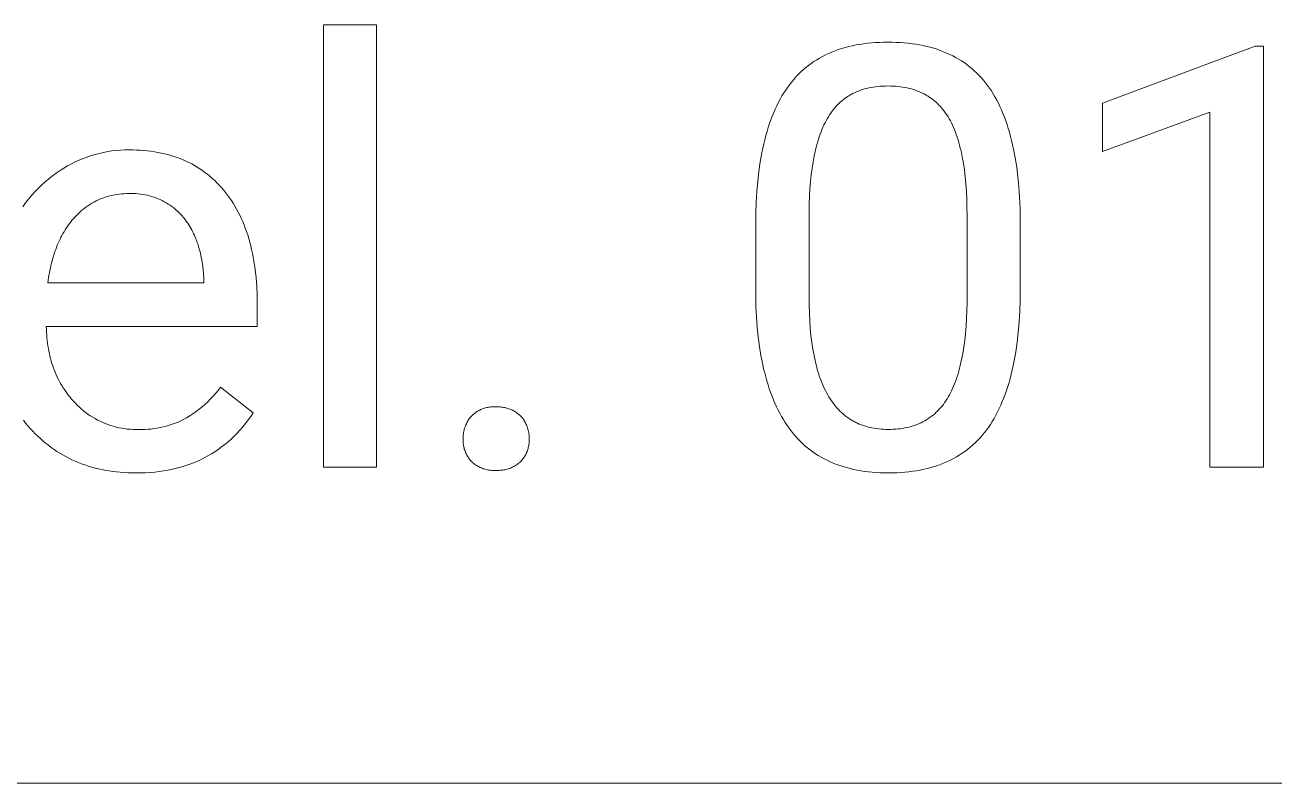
# Model space of a CAD drawing. Header units: millimetres. Extents: x -2542 to 6192, y -257 to 5845.
# Drawn here: x 4163 to 4409.5, y 231.7 to 381.2 of the extents above; entities that cross this region are included whole.
import ezdxf

# ---------------------------------------------------------------- set-up
doc = ezdxf.new("R2010")
doc.units = ezdxf.units.MM
doc.header["$MEASUREMENT"] = 0
doc.layers.add('Domyślny', color=7, linetype='Continuous', true_color=0x000000)

msp = doc.modelspace()

# ---------------------------------------------------------------- linework, layer by layer
at = {"layer": 'Domyślny', "color": 18, "lineweight": 15, "true_color": 0x000000}
for p, q in [((4221.88, 293.96), (4221.88, 381.21)), ((4221.88, 381.21), (4232.37, 381.21)), ((4232.37, 381.21), (4232.37, 293.96)), ((4326.25, 377.11), (4326.98, 377.26)), ((4326.98, 377.26), (4327.71, 377.39)), ((4327.71, 377.39), (4328.46, 377.5)), ((4328.46, 377.5), (4329.23, 377.6)), ((4329.23, 377.6), (4330.01, 377.68)), ((4330.01, 377.68), (4330.8, 377.74)), ((4330.8, 377.74), (4331.61, 377.78)), ((4331.61, 377.78), (4332.43, 377.81)), ((4332.43, 377.81), (4333.27, 377.82)), ((4333.27, 377.82), (4334.1, 377.81)), ((4334.1, 377.81), (4334.91, 377.78)), ((4334.91, 377.78), (4335.71, 377.74)), ((4335.71, 377.74), (4336.5, 377.68)), ((4336.5, 377.68), (4337.27, 377.61)), ((4337.27, 377.61), (4338.03, 377.52)), ((4338.03, 377.52), (4338.78, 377.41)), ((4338.78, 377.41), (4339.51, 377.28)), ((4339.51, 377.28), (4340.23, 377.14)), ((4340.23, 377.14), (4340.93, 376.98)), ((4319.23, 374.35), (4319.8, 374.69)), ((4319.8, 374.69), (4320.38, 375.01)), ((4320.38, 375.01), (4320.98, 375.31)), ((4320.98, 375.31), (4321.59, 375.6)), ((4321.59, 375.6), (4322.21, 375.86)), ((4322.21, 375.86), (4322.85, 376.12)), ((4322.85, 376.12), (4323.5, 376.35)), ((4323.5, 376.35), (4324.17, 376.57)), ((4324.17, 376.57), (4324.85, 376.77)), ((4324.85, 376.77), (4325.55, 376.95)), ((4325.55, 376.95), (4326.25, 377.11)), ((4340.93, 376.98), (4341.62, 376.81)), ((4341.62, 376.81), (4342.3, 376.62)), ((4342.3, 376.62), (4342.96, 376.41)), ((4342.96, 376.41), (4343.61, 376.18)), ((4343.61, 376.18), (4344.24, 375.94)), ((4344.24, 375.94), (4344.86, 375.68)), ((4344.86, 375.68), (4345.47, 375.41)), ((4345.47, 375.41), (4346.06, 375.12)), ((4346.06, 375.12), (4346.64, 374.81)), ((4346.64, 374.81), (4347.21, 374.48)), ((4375.63, 365.78), (4405.73, 377.06)), ((4405.73, 377.06), (4407.39, 377.06)), ((4407.39, 377.06), (4407.39, 293.97)), ((4316.11, 371.96), (4316.59, 372.4)), ((4316.59, 372.4), (4317.09, 372.82)), ((4317.09, 372.82), (4317.61, 373.23)), ((4317.61, 373.23), (4318.13, 373.62)), ((4318.13, 373.62), (4318.67, 373.99)), ((4318.67, 373.99), (4319.23, 374.35)), ((4347.21, 374.48), (4347.76, 374.14)), ((4347.76, 374.14), (4348.3, 373.79)), ((4348.3, 373.79), (4348.82, 373.41)), ((4348.82, 373.41), (4349.33, 373.02)), ((4349.33, 373.02), (4349.83, 372.61)), ((4349.83, 372.61), (4350.31, 372.19)), ((4313.89, 369.49), (4314.31, 370.02)), ((4314.31, 370.02), (4314.74, 370.53)), ((4314.74, 370.53), (4315.18, 371.02)), ((4315.18, 371.02), (4315.64, 371.5)), ((4315.64, 371.5), (4316.11, 371.96)), ((4350.31, 372.19), (4350.78, 371.75)), ((4350.78, 371.75), (4351.24, 371.29)), ((4351.24, 371.29), (4351.68, 370.82)), ((4351.68, 370.82), (4352.11, 370.33)), ((4352.11, 370.33), (4352.52, 369.82)), ((4352.52, 369.82), (4352.93, 369.3)), ((4312.36, 367.2), (4312.73, 367.8)), ((4312.73, 367.8), (4313.1, 368.38)), ((4313.1, 368.38), (4313.49, 368.95)), ((4313.49, 368.95), (4313.89, 369.49)), ((4325.76, 367.37), (4325.58, 367.26)), ((4325.94, 367.47), (4325.76, 367.37)), ((4326.12, 367.57), (4325.94, 367.47)), ((4326.3, 367.67), (4326.12, 367.57)), ((4326.48, 367.76), (4326.3, 367.67)), ((4326.67, 367.85), (4326.48, 367.76)), ((4327.05, 368.02), (4326.67, 367.85)), ((4327.44, 368.18), (4327.05, 368.02)), ((4327.83, 368.33), (4327.44, 368.18)), ((4328.24, 368.47), (4327.83, 368.33)), ((4328.65, 368.59), (4328.24, 368.47)), ((4329.08, 368.7), (4328.65, 368.59)), ((4329.51, 368.8), (4329.08, 368.7)), ((4329.95, 368.89), (4329.51, 368.8)), ((4330.39, 368.97), (4329.95, 368.89)), ((4330.85, 369.03), (4330.39, 368.97)), ((4331.32, 369.09), (4330.85, 369.03)), ((4331.79, 369.13), (4331.32, 369.09)), ((4332.27, 369.16), (4331.79, 369.13)), ((4332.77, 369.17), (4332.27, 369.16)), ((4333.27, 369.18), (4332.77, 369.17)), ((4333.77, 369.17), (4333.27, 369.18)), ((4334.26, 369.16), (4333.77, 369.17)), ((4334.75, 369.13), (4334.26, 369.16)), ((4335.23, 369.09), (4334.75, 369.13)), ((4335.69, 369.03), (4335.23, 369.09)), ((4336.15, 368.97), (4335.69, 369.03)), ((4336.61, 368.89), (4336.15, 368.97)), ((4337.05, 368.8), (4336.61, 368.89)), ((4337.48, 368.7), (4337.05, 368.8)), ((4337.91, 368.59), (4337.48, 368.7)), ((4338.33, 368.47), (4337.91, 368.59)), ((4338.74, 368.33), (4338.33, 368.47)), ((4339.14, 368.18), (4338.74, 368.33)), ((4339.53, 368.02), (4339.14, 368.18)), ((4339.91, 367.85), (4339.53, 368.02)), ((4340.29, 367.67), (4339.91, 367.85)), ((4340.47, 367.57), (4340.29, 367.67)), ((4340.66, 367.47), (4340.47, 367.57)), ((4340.84, 367.37), (4340.66, 367.47)), ((4341.01, 367.26), (4340.84, 367.37)), ((4352.93, 369.3), (4353.31, 368.75)), ((4353.31, 368.75), (4353.69, 368.19)), ((4353.69, 368.19), (4354.05, 367.61)), ((4354.05, 367.61), (4354.4, 367.01)), ((4311.04, 364.62), (4311.35, 365.29)), ((4311.35, 365.29), (4311.68, 365.95)), ((4311.68, 365.95), (4312.01, 366.59)), ((4312.01, 366.59), (4312.36, 367.2)), ((4322.78, 364.86), (4322.51, 364.53)), ((4323.06, 365.17), (4322.78, 364.86)), ((4323.34, 365.48), (4323.06, 365.17)), ((4323.49, 365.62), (4323.34, 365.48)), ((4323.64, 365.77), (4323.49, 365.62)), ((4323.79, 365.91), (4323.64, 365.77)), ((4323.94, 366.05), (4323.79, 365.91)), ((4324.1, 366.18), (4323.94, 366.05)), ((4324.25, 366.31), (4324.1, 366.18)), ((4324.41, 366.44), (4324.25, 366.31)), ((4324.57, 366.57), (4324.41, 366.44)), ((4324.74, 366.69), (4324.57, 366.57)), ((4324.9, 366.81), (4324.74, 366.69)), ((4325.07, 366.93), (4324.9, 366.81)), ((4325.24, 367.04), (4325.07, 366.93)), ((4325.41, 367.16), (4325.24, 367.04)), ((4325.58, 367.26), (4325.41, 367.16)), ((4341.19, 367.16), (4341.01, 367.26)), ((4341.36, 367.04), (4341.19, 367.16)), ((4341.53, 366.93), (4341.36, 367.04)), ((4341.7, 366.81), (4341.53, 366.93)), ((4341.87, 366.69), (4341.7, 366.81)), ((4342.04, 366.57), (4341.87, 366.69)), ((4342.2, 366.44), (4342.04, 366.57)), ((4342.36, 366.31), (4342.2, 366.44)), ((4342.52, 366.18), (4342.36, 366.31)), ((4342.68, 366.05), (4342.52, 366.18)), ((4342.83, 365.91), (4342.68, 366.05)), ((4342.98, 365.77), (4342.83, 365.91)), ((4343.28, 365.48), (4342.98, 365.77)), ((4343.57, 365.17), (4343.28, 365.48)), ((4343.85, 364.86), (4343.57, 365.17)), ((4344.13, 364.53), (4343.85, 364.86)), ((4354.4, 367.01), (4354.74, 366.4)), ((4354.74, 366.4), (4355.07, 365.76)), ((4355.07, 365.76), (4355.38, 365.11)), ((4355.38, 365.11), (4355.68, 364.44)), ((4375.63, 356.24), (4375.63, 365.78)), ((4309.9, 361.75), (4310.17, 362.49)), ((4310.17, 362.49), (4310.45, 363.22)), ((4310.45, 363.22), (4310.74, 363.93)), ((4310.74, 363.93), (4311.04, 364.62)), ((4321.29, 362.72), (4321.07, 362.32)), ((4321.52, 363.1), (4321.29, 362.72)), ((4321.75, 363.48), (4321.52, 363.1)), ((4322, 363.84), (4321.75, 363.48)), ((4322.25, 364.19), (4322, 363.84)), ((4322.51, 364.53), (4322.25, 364.19)), ((4344.39, 364.19), (4344.13, 364.53)), ((4344.65, 363.84), (4344.39, 364.19)), ((4344.89, 363.48), (4344.65, 363.84)), ((4345.13, 363.1), (4344.89, 363.48)), ((4345.36, 362.71), (4345.13, 363.1)), ((4345.59, 362.3), (4345.36, 362.71)), ((4355.68, 364.44), (4355.98, 363.75)), ((4355.98, 363.75), (4356.26, 363.04)), ((4356.26, 363.04), (4356.52, 362.32)), ((4396.83, 364), (4375.63, 356.24)), ((4396.83, 293.97), (4396.83, 364)), ((4309.18, 359.4), (4309.41, 360.2)), ((4309.41, 360.2), (4309.65, 360.98)), ((4309.65, 360.98), (4309.9, 361.75)), ((4320.08, 360.13), (4319.9, 359.66)), ((4320.26, 360.59), (4320.08, 360.13)), ((4320.46, 361.04), (4320.26, 360.59)), ((4320.65, 361.48), (4320.46, 361.04)), ((4320.86, 361.91), (4320.65, 361.48)), ((4321.07, 362.32), (4320.86, 361.91)), ((4345.8, 361.89), (4345.59, 362.3)), ((4346.01, 361.45), (4345.8, 361.89)), ((4346.21, 361.01), (4346.01, 361.45)), ((4346.41, 360.55), (4346.21, 361.01)), ((4346.59, 360.07), (4346.41, 360.55)), ((4346.77, 359.58), (4346.59, 360.07)), ((4356.52, 362.32), (4356.78, 361.57)), ((4356.78, 361.57), (4357.02, 360.81)), ((4357.02, 360.81), (4357.25, 360.03)), ((4357.25, 360.03), (4357.47, 359.23)), ((4308.57, 356.88), (4308.76, 357.74)), ((4308.76, 357.74), (4308.97, 358.58)), ((4308.97, 358.58), (4309.18, 359.4)), ((4319.26, 357.62), (4319.12, 357.08)), ((4319.41, 358.15), (4319.26, 357.62)), ((4319.57, 358.67), (4319.41, 358.15)), ((4319.73, 359.17), (4319.57, 358.67)), ((4319.9, 359.66), (4319.73, 359.17)), ((4346.94, 359.08), (4346.77, 359.58)), ((4347.11, 358.56), (4346.94, 359.08)), ((4347.27, 358.03), (4347.11, 358.56)), ((4347.42, 357.49), (4347.27, 358.03)), ((4347.56, 356.93), (4347.42, 357.49)), ((4357.47, 359.23), (4357.68, 358.41)), ((4357.68, 358.41), (4357.88, 357.58)), ((4357.88, 357.58), (4358.06, 356.73)), ((4174.44, 354.86), (4175.23, 355.16)), ((4175.23, 355.16), (4176.03, 355.43)), ((4176.03, 355.43), (4176.84, 355.67)), ((4176.84, 355.67), (4177.66, 355.88)), ((4177.66, 355.88), (4178.49, 356.07)), ((4178.49, 356.07), (4179.32, 356.22)), ((4179.32, 356.22), (4180.15, 356.35)), ((4180.15, 356.35), (4180.99, 356.45)), ((4180.99, 356.45), (4181.84, 356.52)), ((4181.84, 356.52), (4182.68, 356.56)), ((4182.68, 356.56), (4183.53, 356.57)), ((4183.53, 356.57), (4184.27, 356.56)), ((4184.27, 356.56), (4185, 356.54)), ((4185, 356.54), (4185.73, 356.5)), ((4185.73, 356.5), (4186.44, 356.45)), ((4186.44, 356.45), (4187.14, 356.38)), ((4187.14, 356.38), (4187.83, 356.3)), ((4187.83, 356.3), (4188.52, 356.2)), ((4188.52, 356.2), (4189.19, 356.08)), ((4189.19, 356.08), (4189.85, 355.95)), ((4189.85, 355.95), (4190.5, 355.8)), ((4190.5, 355.8), (4191.14, 355.64)), ((4191.14, 355.64), (4191.77, 355.46)), ((4191.77, 355.46), (4192.38, 355.27)), ((4192.38, 355.27), (4192.99, 355.06)), ((4192.99, 355.06), (4193.59, 354.84)), ((4308.07, 354.2), (4308.39, 356.01)), ((4308.39, 356.01), (4308.57, 356.88)), ((4318.73, 355.39), (4318.5, 354.19)), ((4318.98, 356.53), (4318.73, 355.39)), ((4319.12, 357.08), (4318.98, 356.53)), ((4347.7, 356.36), (4347.56, 356.93)), ((4347.95, 355.17), (4347.7, 356.36)), ((4348.16, 353.92), (4347.95, 355.17)), ((4358.06, 356.73), (4358.39, 354.97)), ((4358.39, 354.97), (4358.68, 353.14)), ((4169.16, 352), (4169.94, 352.53)), ((4169.94, 352.53), (4170.66, 352.98)), ((4170.66, 352.98), (4171.39, 353.41)), ((4171.39, 353.41), (4172.13, 353.81)), ((4172.13, 353.81), (4172.89, 354.19)), ((4172.89, 354.19), (4173.66, 354.54)), ((4173.66, 354.54), (4174.44, 354.86)), ((4193.59, 354.84), (4194.18, 354.6)), ((4194.18, 354.6), (4194.75, 354.35)), ((4194.75, 354.35), (4195.32, 354.08)), ((4195.32, 354.08), (4195.88, 353.79)), ((4195.88, 353.79), (4196.42, 353.49)), ((4196.42, 353.49), (4196.96, 353.17)), ((4196.96, 353.17), (4197.48, 352.84)), ((4197.48, 352.84), (4198, 352.49)), ((4198, 352.49), (4198.5, 352.13)), ((4307.8, 352.33), (4308.07, 354.2)), ((4318.31, 352.94), (4318.14, 351.65)), ((4318.5, 354.19), (4318.31, 352.94)), ((4348.36, 352.62), (4348.16, 353.92)), ((4348.52, 351.26), (4348.36, 352.62)), ((4358.68, 353.14), (4358.91, 351.23)), ((4166.24, 349.62), (4166.94, 350.25)), ((4166.94, 350.25), (4167.66, 350.86)), ((4167.66, 350.86), (4168.4, 351.44)), ((4168.4, 351.44), (4169.16, 352)), ((4198.5, 352.13), (4199, 351.75)), ((4199, 351.75), (4199.48, 351.36)), ((4199.48, 351.36), (4199.95, 350.95)), ((4199.95, 350.95), (4200.42, 350.52)), ((4200.42, 350.52), (4200.87, 350.08)), ((4200.87, 350.08), (4201.31, 349.62)), ((4307.4, 348.35), (4307.57, 350.37)), ((4307.57, 350.37), (4307.8, 352.33)), ((4317.99, 350.3), (4317.88, 348.9)), ((4318.14, 351.65), (4317.99, 350.3)), ((4348.65, 349.85), (4348.52, 351.26)), ((4358.91, 351.23), (4359.1, 349.25)), ((4163.67, 346.86), (4164.28, 347.58)), ((4164.28, 347.58), (4164.91, 348.28)), ((4164.91, 348.28), (4165.56, 348.96)), ((4165.56, 348.96), (4166.24, 349.62)), ((4180.2, 347.6), (4179.73, 347.49)), ((4180.67, 347.7), (4180.2, 347.6)), ((4181.14, 347.78), (4180.67, 347.7)), ((4181.61, 347.84), (4181.14, 347.78)), ((4182.09, 347.89), (4181.61, 347.84)), ((4182.57, 347.92), (4182.09, 347.89)), ((4183.05, 347.93), (4182.57, 347.92)), ((4183.53, 347.93), (4183.05, 347.93)), ((4183.97, 347.95), (4183.53, 347.93)), ((4184.42, 347.95), (4183.97, 347.95)), ((4184.87, 347.93), (4184.42, 347.95)), ((4185.32, 347.9), (4184.87, 347.93)), ((4185.77, 347.85), (4185.32, 347.9)), ((4186.22, 347.78), (4185.77, 347.85)), ((4186.66, 347.71), (4186.22, 347.78)), ((4187.1, 347.61), (4186.66, 347.71)), ((4187.53, 347.51), (4187.1, 347.61)), ((4201.31, 349.62), (4201.75, 349.15)), ((4201.75, 349.15), (4202.17, 348.66)), ((4202.17, 348.66), (4202.58, 348.16)), ((4202.58, 348.16), (4202.97, 347.65)), ((4202.97, 347.65), (4203.35, 347.13)), ((4307.28, 346.25), (4307.4, 348.35)), ((4317.88, 348.9), (4317.79, 347.45)), ((4348.75, 348.38), (4348.65, 349.85)), ((4348.82, 346.85), (4348.75, 348.38)), ((4359.1, 349.25), (4359.24, 347.2)), ((4162.53, 345.35), (4163.09, 346.11)), ((4163.09, 346.11), (4163.67, 346.86)), ((4174.99, 345.25), (4174.61, 344.96)), ((4175.38, 345.53), (4174.99, 345.25)), ((4175.78, 345.79), (4175.38, 345.53)), ((4176.2, 346.04), (4175.78, 345.79)), ((4176.61, 346.27), (4176.2, 346.04)), ((4177.04, 346.49), (4176.61, 346.27)), ((4177.47, 346.69), (4177.04, 346.49)), ((4177.91, 346.88), (4177.47, 346.69)), ((4178.36, 347.06), (4177.91, 346.88)), ((4178.81, 347.21), (4178.36, 347.06)), ((4179.27, 347.36), (4178.81, 347.21)), ((4179.73, 347.49), (4179.27, 347.36)), ((4187.97, 347.38), (4187.53, 347.51)), ((4188.4, 347.25), (4187.97, 347.38)), ((4188.82, 347.09), (4188.4, 347.25)), ((4189.24, 346.93), (4188.82, 347.09)), ((4189.65, 346.75), (4189.24, 346.93)), ((4190.05, 346.55), (4189.65, 346.75)), ((4190.45, 346.34), (4190.05, 346.55)), ((4190.84, 346.12), (4190.45, 346.34)), ((4191.23, 345.89), (4190.84, 346.12)), ((4191.6, 345.64), (4191.23, 345.89)), ((4191.97, 345.38), (4191.6, 345.64)), ((4192.33, 345.11), (4191.97, 345.38)), ((4192.68, 344.82), (4192.33, 345.11)), ((4203.35, 347.13), (4203.72, 346.59)), ((4203.72, 346.59), (4204.08, 346.04)), ((4204.08, 346.04), (4204.42, 345.47)), ((4204.42, 345.47), (4204.75, 344.9)), ((4307.2, 344.08), (4307.28, 346.25)), ((4317.74, 345.95), (4317.71, 344.4)), ((4317.79, 347.45), (4317.74, 345.95)), ((4348.87, 345.26), (4348.82, 346.85)), ((4348.88, 343.61), (4348.87, 345.26)), ((4359.24, 347.2), (4359.34, 345.08)), ((4359.34, 345.08), (4359.38, 342.89)), ((4172.32, 342.74), (4172.07, 342.43)), ((4172.59, 343.04), (4172.32, 342.74)), ((4172.85, 343.34), (4172.59, 343.04)), ((4173.18, 343.69), (4172.85, 343.34)), ((4173.52, 344.02), (4173.18, 343.69)), ((4173.87, 344.35), (4173.52, 344.02)), ((4174.23, 344.66), (4173.87, 344.35)), ((4174.61, 344.96), (4174.23, 344.66)), ((4193.01, 344.53), (4192.68, 344.82)), ((4193.34, 344.22), (4193.01, 344.53)), ((4193.66, 343.9), (4193.34, 344.22)), ((4193.97, 343.57), (4193.66, 343.9)), ((4194.21, 343.29), (4193.97, 343.57)), ((4194.44, 343), (4194.21, 343.29)), ((4194.66, 342.71), (4194.44, 343)), ((4194.88, 342.4), (4194.66, 342.71)), ((4204.75, 344.9), (4205.07, 344.3)), ((4205.07, 344.3), (4205.37, 343.7)), ((4205.37, 343.7), (4205.66, 343.08)), ((4205.66, 343.08), (4205.94, 342.45)), ((4307.18, 341.84), (4307.2, 344.08)), ((4317.71, 344.4), (4317.71, 327.59)), ((4348.88, 326.4), (4348.88, 343.61)), ((4359.38, 342.89), (4359.38, 329.25)), ((4170.68, 340.42), (4170.48, 340.06)), ((4170.9, 340.78), (4170.68, 340.42)), ((4171.12, 341.12), (4170.9, 340.78)), ((4171.35, 341.46), (4171.12, 341.12)), ((4171.58, 341.79), (4171.35, 341.46)), ((4171.82, 342.11), (4171.58, 341.79)), ((4172.07, 342.43), (4171.82, 342.11)), ((4195.1, 342.09), (4194.88, 342.4)), ((4195.3, 341.78), (4195.1, 342.09)), ((4195.5, 341.45), (4195.3, 341.78)), ((4195.69, 341.12), (4195.5, 341.45)), ((4195.88, 340.79), (4195.69, 341.12)), ((4196.06, 340.44), (4195.88, 340.79)), ((4196.23, 340.09), (4196.06, 340.44)), ((4205.94, 342.45), (4206.21, 341.8)), ((4206.21, 341.8), (4206.46, 341.14)), ((4206.46, 341.14), (4206.7, 340.47)), ((4206.7, 340.47), (4206.93, 339.78)), ((4307.18, 327.82), (4307.18, 341.84)), ((4169.36, 337.75), (4169.19, 337.34)), ((4169.53, 338.16), (4169.36, 337.75)), ((4169.7, 338.55), (4169.53, 338.16)), ((4169.89, 338.94), (4169.7, 338.55)), ((4170.08, 339.32), (4169.89, 338.94)), ((4170.27, 339.7), (4170.08, 339.32)), ((4170.48, 340.06), (4170.27, 339.7)), ((4196.4, 339.73), (4196.23, 340.09)), ((4196.56, 339.37), (4196.4, 339.73)), ((4196.71, 339), (4196.56, 339.37)), ((4196.86, 338.62), (4196.71, 339)), ((4196.99, 338.23), (4196.86, 338.62)), ((4197.13, 337.84), (4196.99, 338.23)), ((4197.25, 337.44), (4197.13, 337.84)), ((4206.93, 339.78), (4207.14, 339.09)), ((4207.14, 339.09), (4207.34, 338.37)), ((4207.34, 338.37), (4207.53, 337.65)), ((4168.6, 335.63), (4168.47, 335.19)), ((4168.74, 336.07), (4168.6, 335.63)), ((4168.89, 336.5), (4168.74, 336.07)), ((4169.04, 336.93), (4168.89, 336.5)), ((4169.19, 337.34), (4169.04, 336.93)), ((4197.37, 337.03), (4197.25, 337.44)), ((4197.48, 336.62), (4197.37, 337.03)), ((4197.59, 336.2), (4197.48, 336.62)), ((4197.69, 335.77), (4197.59, 336.2)), ((4197.78, 335.34), (4197.69, 335.77)), ((4197.86, 334.9), (4197.78, 335.34)), ((4207.53, 337.65), (4207.7, 336.91)), ((4207.7, 336.91), (4207.87, 336.15)), ((4207.87, 336.15), (4208.02, 335.39)), ((4208.02, 335.39), (4208.15, 334.61)), ((4168.01, 333.33), (4167.81, 332.36)), ((4168.23, 334.28), (4168.01, 333.33)), ((4168.47, 335.19), (4168.23, 334.28)), ((4198.01, 333.99), (4197.86, 334.9)), ((4198.14, 333.06), (4198.01, 333.99)), ((4198.23, 332.11), (4198.14, 333.06)), ((4208.15, 334.61), (4208.27, 333.81)), ((4208.27, 333.81), (4208.38, 333)), ((4208.38, 333), (4208.57, 331.35)), ((4167.64, 331.37), (4167.5, 330.34)), ((4167.5, 330.34), (4198.3, 330.34)), ((4167.81, 332.36), (4167.64, 331.37)), ((4198.3, 331.12), (4198.23, 332.11)), ((4198.3, 330.34), (4198.3, 331.12)), ((4208.57, 331.35), (4208.7, 329.64)), ((4208.7, 329.64), (4208.77, 327.88)), ((4208.77, 327.88), (4208.8, 326.06)), ((4359.38, 329.25), (4359.36, 326.98)), ((4208.8, 326.06), (4208.8, 321.7)), ((4307.23, 325.68), (4307.18, 327.82)), ((4307.34, 323.61), (4307.23, 325.68)), ((4317.71, 327.59), (4317.72, 325.95)), ((4317.72, 325.95), (4317.77, 324.36)), ((4348.85, 324.81), (4348.88, 326.4)), ((4359.36, 326.98), (4359.28, 324.78)), ((4307.49, 321.6), (4307.34, 323.61)), ((4317.77, 324.36), (4317.84, 322.83)), ((4348.69, 321.79), (4348.78, 323.27)), ((4348.78, 323.27), (4348.85, 324.81)), ((4359.28, 324.78), (4359.16, 322.66)), ((4208.8, 321.7), (4167.18, 321.7)), ((4167.18, 321.7), (4167.2, 321.14)), ((4167.2, 321.14), (4167.23, 320.58)), ((4167.23, 320.58), (4167.26, 320.03)), ((4307.69, 319.66), (4307.49, 321.6)), ((4317.84, 322.83), (4317.95, 321.35)), ((4317.95, 321.35), (4318.09, 319.92)), ((4348.57, 320.36), (4348.69, 321.79)), ((4358.99, 320.61), (4358.77, 318.64)), ((4359.16, 322.66), (4358.99, 320.61)), ((4167.26, 320.03), (4167.31, 319.49)), ((4167.31, 319.49), (4167.37, 318.95)), ((4167.37, 318.95), (4167.43, 318.42)), ((4167.43, 318.42), (4167.51, 317.9)), ((4307.93, 317.79), (4307.69, 319.66)), ((4318.09, 319.92), (4318.26, 318.55)), ((4318.26, 318.55), (4318.46, 317.23)), ((4348.25, 317.67), (4348.42, 318.99)), ((4348.42, 318.99), (4348.57, 320.36)), ((4358.77, 318.64), (4358.5, 316.74)), ((4167.51, 317.9), (4167.59, 317.38)), ((4167.59, 317.38), (4167.69, 316.87)), ((4167.69, 316.87), (4167.79, 316.37)), ((4167.79, 316.37), (4167.91, 315.87)), ((4167.91, 315.87), (4168.03, 315.39)), ((4308.22, 315.98), (4307.93, 317.79)), ((4308.56, 314.25), (4308.22, 315.98)), ((4318.46, 317.23), (4318.69, 315.97)), ((4318.69, 315.97), (4318.95, 314.76)), ((4347.81, 315.19), (4348.05, 316.4)), ((4348.05, 316.4), (4348.25, 317.67)), ((4358.5, 316.74), (4358.18, 314.92)), ((4168.03, 315.39), (4168.16, 314.9)), ((4168.16, 314.9), (4168.31, 314.43)), ((4168.31, 314.43), (4168.46, 313.96)), ((4168.46, 313.96), (4168.62, 313.5)), ((4168.62, 313.5), (4168.79, 313.04)), ((4168.79, 313.04), (4168.97, 312.6)), ((4308.75, 313.4), (4308.56, 314.25)), ((4308.95, 312.58), (4308.75, 313.4)), ((4318.95, 314.76), (4319.09, 314.18)), ((4319.09, 314.18), (4319.24, 313.61)), ((4319.24, 313.61), (4319.4, 313.05)), ((4319.4, 313.05), (4319.56, 312.51)), ((4347.27, 312.93), (4347.41, 313.48)), ((4347.41, 313.48), (4347.55, 314.04)), ((4347.55, 314.04), (4347.81, 315.19)), ((4357.81, 313.17), (4357.61, 312.32)), ((4358, 314.03), (4357.81, 313.17)), ((4358.18, 314.92), (4358, 314.03)), ((4168.97, 312.6), (4169.16, 312.16)), ((4169.16, 312.16), (4169.36, 311.72)), ((4169.36, 311.72), (4169.57, 311.29)), ((4169.57, 311.29), (4169.79, 310.87)), ((4169.79, 310.87), (4170.02, 310.46)), ((4309.16, 311.77), (4308.95, 312.58)), ((4309.39, 310.97), (4309.16, 311.77)), ((4309.62, 310.2), (4309.39, 310.97)), ((4319.56, 312.51), (4319.73, 311.98)), ((4319.73, 311.98), (4319.91, 311.47)), ((4319.91, 311.47), (4320.1, 310.97)), ((4320.1, 310.97), (4320.3, 310.48)), ((4346.43, 310.41), (4346.61, 310.89)), ((4346.61, 310.89), (4346.78, 311.38)), ((4346.78, 311.38), (4346.95, 311.88)), ((4346.95, 311.88), (4347.11, 312.4)), ((4347.11, 312.4), (4347.27, 312.93)), ((4357.17, 310.68), (4356.93, 309.89)), ((4357.39, 311.49), (4357.17, 310.68)), ((4357.61, 312.32), (4357.39, 311.49)), ((4170.02, 310.46), (4170.26, 310.05)), ((4170.26, 310.05), (4170.5, 309.65)), ((4170.5, 309.65), (4170.76, 309.26)), ((4170.76, 309.26), (4171.03, 308.87)), ((4171.03, 308.87), (4171.3, 308.49)), ((4171.3, 308.49), (4171.59, 308.12)), ((4171.59, 308.12), (4171.88, 307.75)), ((4200.13, 307.97), (4200.63, 308.54)), ((4200.63, 308.54), (4201.12, 309.12)), ((4201.12, 309.12), (4201.59, 309.72)), ((4201.59, 309.72), (4208.01, 304.72)), ((4309.87, 309.44), (4309.62, 310.2)), ((4310.13, 308.7), (4309.87, 309.44)), ((4310.4, 307.97), (4310.13, 308.7)), ((4320.3, 310.48), (4320.5, 310)), ((4320.5, 310), (4320.71, 309.54)), ((4320.71, 309.54), (4320.93, 309.1)), ((4320.93, 309.1), (4321.16, 308.67)), ((4321.16, 308.67), (4321.39, 308.25)), ((4321.39, 308.25), (4321.63, 307.84)), ((4345.19, 307.82), (4345.41, 308.22)), ((4345.41, 308.22), (4345.63, 308.63)), ((4345.63, 308.63), (4345.84, 309.06)), ((4345.84, 309.06), (4346.04, 309.49)), ((4346.04, 309.49), (4346.24, 309.95)), ((4346.24, 309.95), (4346.43, 310.41)), ((4356.41, 308.36), (4356.14, 307.62)), ((4356.68, 309.11), (4356.41, 308.36)), ((4356.93, 309.89), (4356.68, 309.11)), ((4171.88, 307.75), (4172.19, 307.39)), ((4172.19, 307.39), (4172.5, 307.04)), ((4172.5, 307.04), (4172.88, 306.63)), ((4172.88, 306.63), (4173.27, 306.23)), ((4173.27, 306.23), (4173.67, 305.84)), ((4173.67, 305.84), (4174.09, 305.47)), ((4197.34, 305.4), (4197.93, 305.88)), ((4197.93, 305.88), (4198.51, 306.38)), ((4198.51, 306.38), (4199.07, 306.89)), ((4199.07, 306.89), (4199.61, 307.42)), ((4199.61, 307.42), (4200.13, 307.97)), ((4253.67, 305.61), (4253.87, 305.66)), ((4253.87, 305.66), (4254.07, 305.71)), ((4254.07, 305.71), (4254.27, 305.76)), ((4254.27, 305.76), (4254.47, 305.79)), ((4254.47, 305.79), (4254.67, 305.82)), ((4254.67, 305.82), (4254.88, 305.84)), ((4254.88, 305.84), (4255.08, 305.86)), ((4255.08, 305.86), (4255.29, 305.87)), ((4255.29, 305.87), (4255.49, 305.87)), ((4255.49, 305.87), (4255.7, 305.86)), ((4255.7, 305.86), (4255.9, 305.85)), ((4255.9, 305.85), (4256.12, 305.86)), ((4256.12, 305.86), (4256.34, 305.86)), ((4256.34, 305.86), (4256.55, 305.86)), ((4256.55, 305.86), (4256.77, 305.85)), ((4256.77, 305.85), (4256.99, 305.83)), ((4256.99, 305.83), (4257.2, 305.81)), ((4257.2, 305.81), (4257.42, 305.77)), ((4257.42, 305.77), (4257.63, 305.73)), ((4257.63, 305.73), (4257.84, 305.69)), ((4257.84, 305.69), (4258.05, 305.63)), ((4310.69, 307.26), (4310.4, 307.97)), ((4310.98, 306.57), (4310.69, 307.26)), ((4311.29, 305.9), (4310.98, 306.57)), ((4311.61, 305.24), (4311.29, 305.9)), ((4321.63, 307.84), (4321.88, 307.45)), ((4321.88, 307.45), (4322.13, 307.07)), ((4322.13, 307.07), (4322.39, 306.7)), ((4322.39, 306.7), (4322.66, 306.34)), ((4322.66, 306.34), (4322.93, 305.99)), ((4322.93, 305.99), (4323.22, 305.66)), ((4323.22, 305.66), (4323.51, 305.34)), ((4343.4, 305.39), (4343.67, 305.7)), ((4343.67, 305.7), (4343.95, 306.02)), ((4343.95, 306.02), (4344.21, 306.36)), ((4344.21, 306.36), (4344.47, 306.71)), ((4344.47, 306.71), (4344.72, 307.06)), ((4344.72, 307.06), (4344.96, 307.43)), ((4344.96, 307.43), (4345.19, 307.82)), ((4355.55, 306.2), (4355.24, 305.52)), ((4355.85, 306.9), (4355.55, 306.2)), ((4356.14, 307.62), (4355.85, 306.9)), ((4163.1, 302.66), (4162.66, 303.21)), ((4174.09, 305.47), (4174.51, 305.11)), ((4174.51, 305.11), (4174.95, 304.76)), ((4174.95, 304.76), (4175.4, 304.43)), ((4175.4, 304.43), (4175.86, 304.12)), ((4175.86, 304.12), (4176.34, 303.82)), ((4176.34, 303.82), (4176.82, 303.54)), ((4176.82, 303.54), (4177.31, 303.27)), ((4177.31, 303.27), (4177.81, 303.02)), ((4193.74, 303.14), (4194.3, 303.41)), ((4194.3, 303.41), (4194.84, 303.7)), ((4194.84, 303.7), (4195.49, 304.09)), ((4195.49, 304.09), (4196.12, 304.51)), ((4196.12, 304.51), (4196.74, 304.95)), ((4196.74, 304.95), (4197.34, 305.4)), ((4207.02, 303.28), (4206.5, 302.59)), ((4207.52, 303.99), (4207.02, 303.28)), ((4208.01, 304.72), (4207.52, 303.99)), ((4250.4, 303.12), (4250.53, 303.31)), ((4250.53, 303.31), (4250.65, 303.49)), ((4250.65, 303.49), (4250.79, 303.67)), ((4250.79, 303.67), (4250.93, 303.85)), ((4250.93, 303.85), (4251.07, 304.02)), ((4251.07, 304.02), (4251.22, 304.16)), ((4251.22, 304.16), (4251.37, 304.3)), ((4251.37, 304.3), (4251.52, 304.44)), ((4251.52, 304.44), (4251.68, 304.57)), ((4251.68, 304.57), (4251.85, 304.69)), ((4251.85, 304.69), (4252.01, 304.81)), ((4252.01, 304.81), (4252.18, 304.92)), ((4252.18, 304.92), (4252.36, 305.03)), ((4252.36, 305.03), (4252.54, 305.13)), ((4252.54, 305.13), (4252.72, 305.23)), ((4252.72, 305.23), (4252.9, 305.32)), ((4252.9, 305.32), (4253.09, 305.4)), ((4253.09, 305.4), (4253.28, 305.48)), ((4253.28, 305.48), (4253.48, 305.55)), ((4253.48, 305.55), (4253.67, 305.61)), ((4258.05, 305.63), (4258.26, 305.57)), ((4258.26, 305.57), (4258.47, 305.5)), ((4258.47, 305.5), (4258.67, 305.43)), ((4258.67, 305.43), (4258.87, 305.34)), ((4258.87, 305.34), (4259.07, 305.25)), ((4259.07, 305.25), (4259.27, 305.16)), ((4259.27, 305.16), (4259.46, 305.06)), ((4259.46, 305.06), (4259.65, 304.95)), ((4259.65, 304.95), (4259.83, 304.83)), ((4259.83, 304.83), (4260.01, 304.71)), ((4260.01, 304.71), (4260.19, 304.58)), ((4260.19, 304.58), (4260.36, 304.45)), ((4260.36, 304.45), (4260.53, 304.31)), ((4260.53, 304.31), (4260.69, 304.17)), ((4260.69, 304.17), (4260.85, 304.02)), ((4260.85, 304.02), (4260.99, 303.85)), ((4260.99, 303.85), (4261.13, 303.67)), ((4261.13, 303.67), (4261.27, 303.49)), ((4261.27, 303.49), (4261.4, 303.31)), ((4261.4, 303.31), (4261.52, 303.12)), ((4311.94, 304.6), (4311.61, 305.24)), ((4312.28, 303.97), (4311.94, 304.6)), ((4312.64, 303.37), (4312.28, 303.97)), ((4313.01, 302.78), (4312.64, 303.37)), ((4323.51, 305.34), (4323.81, 305.03)), ((4323.81, 305.03), (4324.11, 304.74)), ((4324.11, 304.74), (4324.43, 304.46)), ((4324.43, 304.46), (4324.75, 304.19)), ((4324.75, 304.19), (4324.92, 304.06)), ((4324.92, 304.06), (4325.09, 303.93)), ((4325.09, 303.93), (4325.25, 303.81)), ((4325.25, 303.81), (4325.43, 303.68)), ((4325.43, 303.68), (4325.6, 303.57)), ((4325.6, 303.57), (4325.77, 303.45)), ((4325.77, 303.45), (4325.95, 303.34)), ((4325.95, 303.34), (4326.13, 303.23)), ((4326.13, 303.23), (4326.31, 303.13)), ((4340.53, 303.11), (4340.88, 303.32)), ((4340.88, 303.32), (4341.22, 303.54)), ((4341.22, 303.54), (4341.56, 303.77)), ((4341.56, 303.77), (4341.88, 304.01)), ((4341.88, 304.01), (4342.2, 304.26)), ((4342.2, 304.26), (4342.51, 304.52)), ((4342.51, 304.52), (4342.81, 304.8)), ((4342.81, 304.8), (4343.11, 305.09)), ((4343.11, 305.09), (4343.4, 305.39)), ((4354.22, 303.59), (4353.86, 302.98)), ((4354.57, 304.22), (4354.22, 303.59)), ((4354.91, 304.86), (4354.57, 304.22)), ((4355.24, 305.52), (4354.91, 304.86)), ((4163.55, 302.12), (4163.1, 302.66)), ((4164.02, 301.6), (4163.55, 302.12)), ((4164.5, 301.08), (4164.02, 301.6)), ((4165, 300.57), (4164.5, 301.08)), ((4177.81, 303.02), (4178.32, 302.79)), ((4178.32, 302.79), (4178.83, 302.57)), ((4178.83, 302.57), (4179.35, 302.37)), ((4179.35, 302.37), (4179.88, 302.19)), ((4179.88, 302.19), (4180.42, 302.03)), ((4180.42, 302.03), (4180.96, 301.89)), ((4180.96, 301.89), (4181.5, 301.76)), ((4181.5, 301.76), (4182.05, 301.65)), ((4182.05, 301.65), (4182.6, 301.57)), ((4182.6, 301.57), (4183.16, 301.49)), ((4183.16, 301.49), (4183.71, 301.44)), ((4183.71, 301.44), (4184.27, 301.41)), ((4184.27, 301.41), (4184.83, 301.4)), ((4184.83, 301.4), (4185.39, 301.4)), ((4185.39, 301.4), (4186, 301.39)), ((4186, 301.39), (4186.62, 301.4)), ((4186.62, 301.4), (4187.23, 301.44)), ((4187.23, 301.44), (4187.84, 301.49)), ((4187.84, 301.49), (4188.46, 301.57)), ((4188.46, 301.57), (4189.06, 301.66)), ((4189.06, 301.66), (4189.67, 301.78)), ((4189.67, 301.78), (4190.27, 301.91)), ((4190.27, 301.91), (4190.86, 302.07)), ((4190.86, 302.07), (4191.45, 302.24)), ((4191.45, 302.24), (4192.04, 302.44)), ((4192.04, 302.44), (4192.61, 302.65)), ((4192.61, 302.65), (4193.18, 302.88)), ((4193.18, 302.88), (4193.74, 303.14)), ((4205.41, 301.3), (4204.85, 300.68)), ((4205.96, 301.93), (4205.41, 301.3)), ((4206.5, 302.59), (4205.96, 301.93)), ((4249.49, 300.6), (4249.52, 300.82)), ((4249.52, 300.82), (4249.57, 301.04)), ((4249.57, 301.04), (4249.62, 301.26)), ((4249.62, 301.26), (4249.68, 301.48)), ((4249.68, 301.48), (4249.74, 301.69)), ((4249.74, 301.69), (4249.82, 301.91)), ((4249.82, 301.91), (4249.9, 302.12)), ((4249.9, 302.12), (4249.98, 302.32)), ((4249.98, 302.32), (4250.08, 302.53)), ((4250.08, 302.53), (4250.18, 302.73)), ((4250.18, 302.73), (4250.29, 302.92)), ((4250.29, 302.92), (4250.4, 303.12)), ((4261.52, 303.12), (4261.63, 302.93)), ((4261.63, 302.93), (4261.74, 302.73)), ((4261.74, 302.73), (4261.84, 302.53)), ((4261.84, 302.53), (4261.94, 302.32)), ((4261.94, 302.32), (4262.02, 302.12)), ((4262.02, 302.12), (4262.1, 301.91)), ((4262.1, 301.91), (4262.17, 301.69)), ((4262.17, 301.69), (4262.24, 301.48)), ((4262.24, 301.48), (4262.3, 301.26)), ((4262.3, 301.26), (4262.35, 301.04)), ((4262.35, 301.04), (4262.39, 300.82)), ((4262.39, 300.82), (4262.42, 300.6)), ((4313.39, 302.2), (4313.01, 302.78)), ((4313.78, 301.65), (4313.39, 302.2)), ((4314.18, 301.11), (4313.78, 301.65)), ((4314.6, 300.58), (4314.18, 301.11)), ((4326.31, 303.13), (4326.49, 303.03)), ((4326.49, 303.03), (4326.68, 302.93)), ((4326.68, 302.93), (4326.86, 302.83)), ((4326.86, 302.83), (4327.05, 302.74)), ((4327.05, 302.74), (4327.24, 302.65)), ((4327.24, 302.65), (4327.63, 302.48)), ((4327.63, 302.48), (4328.03, 302.32)), ((4328.03, 302.32), (4328.43, 302.18)), ((4328.43, 302.18), (4328.84, 302.04)), ((4328.84, 302.04), (4329.26, 301.92)), ((4329.26, 301.92), (4329.68, 301.82)), ((4329.68, 301.82), (4330.12, 301.72)), ((4330.12, 301.72), (4330.56, 301.64)), ((4330.56, 301.64), (4331.01, 301.57)), ((4331.01, 301.57), (4331.47, 301.52)), ((4331.47, 301.52), (4331.94, 301.47)), ((4331.94, 301.47), (4332.41, 301.44)), ((4332.41, 301.44), (4332.89, 301.42)), ((4332.89, 301.42), (4333.38, 301.41)), ((4333.38, 301.41), (4333.87, 301.42)), ((4333.87, 301.42), (4334.34, 301.44)), ((4334.34, 301.44), (4334.81, 301.47)), ((4334.81, 301.47), (4335.27, 301.51)), ((4335.27, 301.51), (4335.72, 301.56)), ((4335.72, 301.56), (4336.17, 301.63)), ((4336.17, 301.63), (4336.6, 301.7)), ((4336.6, 301.7), (4337.03, 301.79)), ((4337.03, 301.79), (4337.45, 301.89)), ((4337.45, 301.89), (4337.86, 302)), ((4337.86, 302), (4338.27, 302.13)), ((4338.27, 302.13), (4338.66, 302.26)), ((4338.66, 302.26), (4339.05, 302.41)), ((4339.05, 302.41), (4339.43, 302.57)), ((4339.43, 302.57), (4339.81, 302.74)), ((4339.81, 302.74), (4340.17, 302.92)), ((4340.17, 302.92), (4340.53, 303.11)), ((4352.28, 300.73), (4351.85, 300.22)), ((4352.7, 301.27), (4352.28, 300.73)), ((4353.1, 301.82), (4352.7, 301.27)), ((4353.49, 302.39), (4353.1, 301.82)), ((4353.86, 302.98), (4353.49, 302.39)), ((4165.5, 300.08), (4165, 300.57)), ((4166.01, 299.61), (4165.5, 300.08)), ((4166.53, 299.15), (4166.01, 299.61)), ((4167.06, 298.7), (4166.53, 299.15)), ((4167.6, 298.28), (4167.06, 298.7)), ((4168.15, 297.87), (4167.6, 298.28)), ((4202.43, 298.45), (4201.79, 297.95)), ((4203.06, 298.97), (4202.43, 298.45)), ((4203.67, 299.52), (4203.06, 298.97)), ((4204.26, 300.09), (4203.67, 299.52)), ((4204.85, 300.68), (4204.26, 300.09)), ((4249.42, 299.93), (4249.44, 300.15)), ((4249.42, 299.71), (4249.42, 299.93)), ((4249.42, 299.48), (4249.42, 299.71)), ((4249.42, 299.26), (4249.42, 299.48)), ((4249.42, 299.05), (4249.42, 299.26)), ((4249.44, 298.83), (4249.42, 299.05)), ((4249.44, 300.15), (4249.46, 300.38)), ((4249.46, 298.61), (4249.44, 298.83)), ((4249.46, 300.38), (4249.49, 300.6)), ((4249.49, 298.4), (4249.46, 298.61)), ((4249.53, 298.18), (4249.49, 298.4)), ((4262.42, 298.44), (4262.39, 298.24)), ((4262.42, 300.6), (4262.45, 300.38)), ((4262.45, 298.65), (4262.42, 298.44)), ((4262.45, 300.38), (4262.47, 300.15)), ((4262.46, 298.86), (4262.45, 298.65)), ((4262.48, 299.07), (4262.46, 298.86)), ((4262.47, 300.15), (4262.48, 299.93)), ((4262.48, 299.93), (4262.48, 299.71)), ((4262.48, 299.71), (4262.48, 299.48)), ((4262.48, 299.48), (4262.48, 299.27)), ((4262.48, 299.27), (4262.48, 299.07)), ((4315.03, 300.07), (4314.6, 300.58)), ((4315.48, 299.58), (4315.03, 300.07)), ((4315.94, 299.11), (4315.48, 299.58)), ((4316.41, 298.65), (4315.94, 299.11)), ((4316.9, 298.21), (4316.41, 298.65)), ((4349.99, 298.32), (4349.5, 297.89)), ((4350.48, 298.77), (4349.99, 298.32)), ((4350.95, 299.23), (4350.48, 298.77)), ((4351.41, 299.72), (4350.95, 299.23)), ((4351.85, 300.22), (4351.41, 299.72)), ((4168.71, 297.47), (4168.15, 297.87)), ((4169.27, 297.09), (4168.71, 297.47)), ((4169.85, 296.73), (4169.27, 297.09)), ((4170.44, 296.38), (4169.85, 296.73)), ((4171.03, 296.05), (4170.44, 296.38)), ((4171.64, 295.74), (4171.03, 296.05)), ((4198.35, 295.8), (4197.62, 295.44)), ((4199.07, 296.19), (4198.35, 295.8)), ((4199.77, 296.59), (4199.07, 296.19)), ((4200.46, 297.02), (4199.77, 296.59)), ((4201.13, 297.48), (4200.46, 297.02)), ((4201.79, 297.95), (4201.13, 297.48)), ((4249.57, 297.97), (4249.53, 298.18)), ((4249.62, 297.76), (4249.57, 297.97)), ((4249.68, 297.55), (4249.62, 297.76)), ((4249.75, 297.34), (4249.68, 297.55)), ((4249.82, 297.14), (4249.75, 297.34)), ((4249.91, 296.94), (4249.82, 297.14)), ((4249.99, 296.74), (4249.91, 296.94)), ((4250.09, 296.54), (4249.99, 296.74)), ((4250.19, 296.35), (4250.09, 296.54)), ((4250.3, 296.16), (4250.19, 296.35)), ((4250.41, 295.98), (4250.3, 296.16)), ((4250.53, 295.8), (4250.41, 295.98)), ((4250.66, 295.62), (4250.53, 295.8)), ((4261.49, 295.94), (4261.37, 295.76)), ((4261.6, 296.11), (4261.49, 295.94)), ((4261.7, 296.29), (4261.6, 296.11)), ((4261.8, 296.47), (4261.7, 296.29)), ((4261.89, 296.66), (4261.8, 296.47)), ((4261.98, 296.85), (4261.89, 296.66)), ((4262.06, 297.04), (4261.98, 296.85)), ((4262.13, 297.24), (4262.06, 297.04)), ((4262.19, 297.43), (4262.13, 297.24)), ((4262.25, 297.63), (4262.19, 297.43)), ((4262.31, 297.83), (4262.25, 297.63)), ((4262.35, 298.04), (4262.31, 297.83)), ((4262.39, 298.24), (4262.35, 298.04)), ((4317.39, 297.79), (4316.9, 298.21)), ((4317.91, 297.39), (4317.39, 297.79)), ((4318.43, 297), (4317.91, 297.39)), ((4318.97, 296.63), (4318.43, 297)), ((4319.52, 296.28), (4318.97, 296.63)), ((4320.09, 295.94), (4319.52, 296.28)), ((4320.67, 295.62), (4320.09, 295.94)), ((4346.79, 296), (4346.21, 295.68)), ((4347.36, 296.35), (4346.79, 296)), ((4347.92, 296.71), (4347.36, 296.35)), ((4348.46, 297.08), (4347.92, 296.71)), ((4348.98, 297.48), (4348.46, 297.08)), ((4349.5, 297.89), (4348.98, 297.48)), ((4172.25, 295.44), (4171.64, 295.74)), ((4172.87, 295.16), (4172.25, 295.44)), ((4173.5, 294.89), (4172.87, 295.16)), ((4174.14, 294.64), (4173.5, 294.89)), ((4174.79, 294.4), (4174.14, 294.64)), ((4175.45, 294.19), (4174.79, 294.4)), ((4176.12, 293.98), (4175.45, 294.19)), ((4176.8, 293.8), (4176.12, 293.98)), ((4177.48, 293.63), (4176.8, 293.8)), ((4178.18, 293.48), (4177.48, 293.63)), ((4178.88, 293.34), (4178.18, 293.48)), ((4179.59, 293.22), (4178.88, 293.34)), ((4191.22, 293.39), (4190.36, 293.24)), ((4192.08, 293.57), (4191.22, 293.39)), ((4192.91, 293.76), (4192.08, 293.57)), ((4193.74, 293.99), (4192.91, 293.76)), ((4194.54, 294.23), (4193.74, 293.99)), ((4195.34, 294.5), (4194.54, 294.23)), ((4196.11, 294.79), (4195.34, 294.5)), ((4196.88, 295.1), (4196.11, 294.79)), ((4197.62, 295.44), (4196.88, 295.1)), ((4232.37, 293.96), (4221.88, 293.96)), ((4250.79, 295.45), (4250.66, 295.62)), ((4250.93, 295.28), (4250.79, 295.45)), ((4251.07, 295.12), (4250.93, 295.28)), ((4251.23, 294.97), (4251.07, 295.12)), ((4251.39, 294.83), (4251.23, 294.97)), ((4251.55, 294.7), (4251.39, 294.83)), ((4251.72, 294.57), (4251.55, 294.7)), ((4251.89, 294.44), (4251.72, 294.57)), ((4252.07, 294.32), (4251.89, 294.44)), ((4252.25, 294.21), (4252.07, 294.32)), ((4252.43, 294.1), (4252.25, 294.21)), ((4252.62, 294.01), (4252.43, 294.1)), ((4252.81, 293.91), (4252.62, 294.01)), ((4253, 293.83), (4252.81, 293.91)), ((4253.2, 293.75), (4253, 293.83)), ((4253.4, 293.67), (4253.2, 293.75)), ((4253.6, 293.61), (4253.4, 293.67)), ((4253.8, 293.55), (4253.6, 293.61)), ((4254.01, 293.49), (4253.8, 293.55)), ((4254.21, 293.45), (4254.01, 293.49)), ((4254.42, 293.41), (4254.21, 293.45)), ((4254.63, 293.38), (4254.42, 293.41)), ((4254.84, 293.36), (4254.63, 293.38)), ((4255.06, 293.34), (4254.84, 293.36)), ((4255.27, 293.33), (4255.06, 293.34)), ((4255.48, 293.33), (4255.27, 293.33)), ((4255.69, 293.33), (4255.48, 293.33)), ((4255.9, 293.34), (4255.69, 293.33)), ((4256.13, 293.33), (4255.9, 293.34)), ((4256.35, 293.33), (4256.13, 293.33)), ((4256.58, 293.34), (4256.35, 293.33)), ((4256.8, 293.35), (4256.58, 293.34)), ((4257.03, 293.37), (4256.8, 293.35)), ((4257.25, 293.4), (4257.03, 293.37)), ((4257.47, 293.43), (4257.25, 293.4)), ((4257.69, 293.47), (4257.47, 293.43)), ((4257.91, 293.52), (4257.69, 293.47)), ((4258.13, 293.58), (4257.91, 293.52)), ((4258.35, 293.65), (4258.13, 293.58)), ((4258.56, 293.72), (4258.35, 293.65)), ((4258.77, 293.8), (4258.56, 293.72)), ((4258.98, 293.89), (4258.77, 293.8)), ((4259.18, 293.98), (4258.98, 293.89)), ((4259.38, 294.08), (4259.18, 293.98)), ((4259.58, 294.19), (4259.38, 294.08)), ((4259.77, 294.3), (4259.58, 294.19)), ((4259.96, 294.42), (4259.77, 294.3)), ((4260.15, 294.55), (4259.96, 294.42)), ((4260.33, 294.68), (4260.15, 294.55)), ((4260.51, 294.82), (4260.33, 294.68)), ((4260.68, 294.97), (4260.51, 294.82)), ((4260.85, 295.12), (4260.68, 294.97)), ((4260.99, 295.27), (4260.85, 295.12)), ((4261.12, 295.43), (4260.99, 295.27)), ((4261.25, 295.6), (4261.12, 295.43)), ((4261.37, 295.76), (4261.25, 295.6)), ((4321.26, 295.32), (4320.67, 295.62)), ((4321.87, 295.04), (4321.26, 295.32)), ((4322.49, 294.77), (4321.87, 295.04)), ((4323.12, 294.52), (4322.49, 294.77)), ((4323.77, 294.29), (4323.12, 294.52)), ((4324.43, 294.07), (4323.77, 294.29)), ((4325.1, 293.88), (4324.43, 294.07)), ((4325.79, 293.7), (4325.1, 293.88)), ((4326.49, 293.53), (4325.79, 293.7)), ((4327.2, 293.39), (4326.49, 293.53)), ((4327.92, 293.26), (4327.2, 293.39)), ((4339.64, 293.4), (4338.9, 293.27)), ((4340.36, 293.55), (4339.64, 293.4)), ((4341.06, 293.71), (4340.36, 293.55)), ((4341.75, 293.9), (4341.06, 293.71)), ((4342.43, 294.1), (4341.75, 293.9)), ((4343.1, 294.32), (4342.43, 294.1)), ((4343.75, 294.56), (4343.1, 294.32)), ((4344.38, 294.81), (4343.75, 294.56)), ((4345.01, 295.08), (4344.38, 294.81)), ((4345.62, 295.37), (4345.01, 295.08)), ((4346.21, 295.68), (4345.62, 295.37)), ((4407.39, 293.97), (4396.83, 293.97)), ((4180.32, 293.11), (4179.59, 293.22)), ((4181.05, 293.02), (4180.32, 293.11)), ((4181.79, 292.95), (4181.05, 293.02)), ((4182.53, 292.89), (4181.79, 292.95)), ((4183.29, 292.85), (4182.53, 292.89)), ((4184.06, 292.83), (4183.29, 292.85)), ((4184.83, 292.82), (4184.06, 292.83)), ((4185.79, 292.83), (4184.83, 292.82)), ((4186.73, 292.87), (4185.79, 292.83)), ((4187.66, 292.93), (4186.73, 292.87)), ((4188.58, 293.01), (4187.66, 292.93)), ((4189.47, 293.11), (4188.58, 293.01)), ((4190.36, 293.24), (4189.47, 293.11)), ((4328.66, 293.14), (4327.92, 293.26)), ((4329.42, 293.05), (4328.66, 293.14)), ((4330.18, 292.97), (4329.42, 293.05)), ((4330.96, 292.91), (4330.18, 292.97)), ((4331.76, 292.87), (4330.96, 292.91)), ((4332.56, 292.84), (4331.76, 292.87)), ((4333.38, 292.83), (4332.56, 292.84)), ((4334.21, 292.84), (4333.38, 292.83)), ((4335.03, 292.87), (4334.21, 292.84)), ((4335.83, 292.91), (4335.03, 292.87)), ((4336.62, 292.98), (4335.83, 292.91)), ((4337.39, 293.05), (4336.62, 292.98)), ((4338.16, 293.15), (4337.39, 293.05)), ((4338.9, 293.27), (4338.16, 293.15)), ((2891.58, 231.65), (6192.16, 231.65))]:
    msp.add_line(p, q, dxfattribs=at)

doc.saveas('drawing.dxf')
